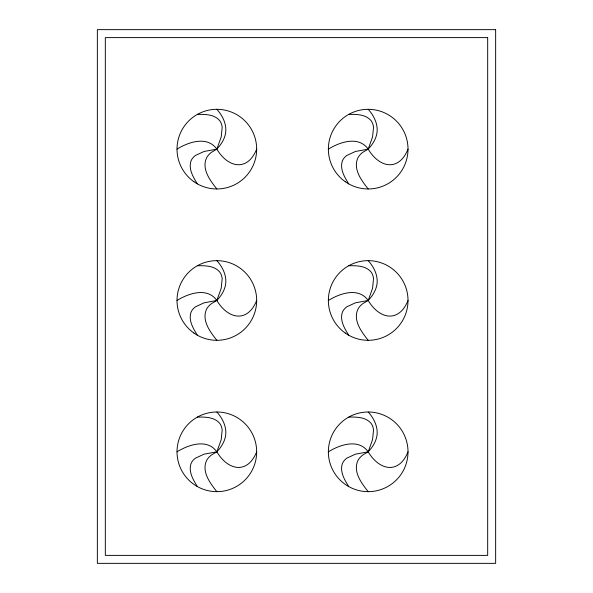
<?xml version="1.0" encoding="UTF-8"?>
<svg xmlns="http://www.w3.org/2000/svg" width="593" height="593" viewBox="0 0 593 593"><rect width="100%" height="100%" fill="white"/><g stroke="black" fill="none" stroke-linecap="round" stroke-linejoin="round"><path stroke-width="0.89" d="M256.673 149.132C247.481 171.955 227.964 167.849 216.845 149.132C207.357 135.567 188.485 141.986 177.018 149.132M256.673 300.481C247.481 323.304 227.964 319.197 216.845 300.481C207.357 286.916 188.485 293.335 177.018 300.481M408.021 149.132C398.83 171.955 379.312 167.849 368.194 149.132C358.706 135.567 339.833 141.986 328.366 149.132M256.673 451.829A39.827 39.827 0 0 1 196.928 486.319A39.827 39.827 0 0 1 196.928 417.339A39.827 39.827 0 0 1 256.673 451.829C247.481 474.645 227.964 470.545 216.845 451.829C207.357 438.264 188.485 444.683 177.018 451.829M408.021 300.481C398.83 323.304 379.312 319.197 368.194 300.481C358.706 286.916 339.833 293.335 328.366 300.481M408.021 451.829A39.827 39.827 0 0 1 348.276 486.319A39.827 39.827 0 0 1 348.276 417.339A39.827 39.827 0 0 1 408.021 451.829C398.83 474.645 379.312 470.545 368.194 451.829C358.706 438.264 339.833 444.683 328.366 451.829M197.365 114.397C204.985 114.249 214.162 114.227 219.588 120.498A88.683 31.444 -38.9 0 1 222.167 127.443L221.211 136.939L216.845 149.132L211.619 152.201A111.343 38.463 16.9 0 0 206.586 157.82C201.368 169.035 210.167 180.539 216.845 188.967M348.714 114.397C356.334 114.249 365.51 114.227 370.936 120.498A88.683 31.444 -38.9 0 1 373.516 127.443L372.56 136.939L368.194 149.132L362.968 152.201A111.343 38.463 16.9 0 0 357.935 157.82C352.716 169.035 361.515 180.539 368.194 188.967M197.365 265.746C204.985 265.597 214.162 265.575 219.588 271.839A88.683 31.444 -38.9 0 1 222.167 278.792L221.211 288.287L216.845 300.481L211.619 303.542A111.343 38.463 16.9 0 0 206.586 309.168C201.368 320.383 210.167 331.887 216.845 340.308M348.714 265.746C356.334 265.597 365.51 265.575 370.936 271.839A88.683 31.444 -38.9 0 1 373.516 278.792L372.56 288.287L368.194 300.481L362.968 303.542A111.343 38.463 16.9 0 0 357.935 309.168C352.716 320.383 361.515 331.887 368.194 340.308M197.365 417.087C204.985 416.946 214.162 416.923 219.588 423.187A88.683 31.444 -38.9 0 1 222.167 430.14L221.211 439.628L216.845 451.829L211.619 454.89A111.343 38.463 16.9 0 0 206.586 460.509C201.368 471.731 210.167 483.236 216.845 491.656M348.714 417.087C356.334 416.946 365.51 416.923 370.936 423.187A88.683 31.444 -38.9 0 1 373.516 430.14L372.56 439.628L368.194 451.829L362.968 454.89A111.343 38.463 16.9 0 0 357.935 460.509C352.716 471.731 361.515 483.236 368.194 491.656M368.194 109.305C374.872 116.591 379.55 127.176 375.932 136.99A159.295 57.128 -2.6 0 1 370.306 146.73L368.194 149.132L355.466 151.467L346.846 155.433A87.282 31.066 21.3 0 0 342.265 161.222C339.752 169.287 344.629 177.255 348.714 183.874M368.194 260.653C374.872 267.94 379.55 278.525 375.932 288.339A159.295 57.128 -2.6 0 1 370.306 298.079L368.194 300.481L355.466 302.815L346.846 306.781A87.282 31.066 21.3 0 0 342.265 312.57C339.752 320.635 344.629 328.604 348.714 335.223M216.845 109.305C223.524 116.591 228.201 127.176 224.584 136.99A159.295 57.128 -2.6 0 1 218.958 146.73L216.845 149.132L204.118 151.467L195.497 155.433A87.282 31.066 21.3 0 0 190.916 161.222C188.404 169.287 193.281 177.255 197.365 183.874M368.194 412.002C374.872 419.288 379.55 429.873 375.932 439.687A159.295 57.128 -2.6 0 1 370.306 449.42L368.194 451.829L355.466 454.156L346.846 458.13A87.282 31.066 21.3 0 0 342.265 463.919C339.752 471.984 344.629 479.952 348.714 486.571M216.845 260.653C223.524 267.94 228.201 278.525 224.584 288.339A159.295 57.128 -2.6 0 1 218.958 298.079L216.845 300.481L204.118 302.815L195.497 306.781A87.282 31.066 21.3 0 0 190.916 312.57C188.404 320.635 193.281 328.604 197.365 335.223M216.845 412.002C223.524 419.288 228.201 429.873 224.584 439.687A159.295 57.128 -2.6 0 1 218.958 449.42L216.845 451.829L204.118 454.156L195.497 458.13A87.282 31.066 21.3 0 0 190.916 463.919C188.404 471.984 193.281 479.952 197.365 486.571M495.644 29.65L97.356 29.65L97.356 563.35L495.644 563.35L495.644 29.65M487.676 37.618L105.324 37.618L105.324 555.382L487.676 555.382L487.676 37.618M345.259 333.044A39.827 39.827 0 0 0 407.858 304.061A39.827 39.827 0 0 0 351.456 264.337A39.827 39.827 0 0 0 345.259 333.044M193.911 333.044A39.827 39.827 0 0 0 256.51 304.061A39.827 39.827 0 0 0 200.108 264.337A39.827 39.827 0 0 0 193.911 333.044M193.911 181.695A39.827 39.827 0 0 0 256.51 152.712A39.827 39.827 0 0 0 200.108 112.996A39.827 39.827 0 0 0 193.911 181.695M345.259 181.695A39.827 39.827 0 0 0 407.858 152.712A39.827 39.827 0 0 0 351.456 112.996A39.827 39.827 0 0 0 345.259 181.695"/></g></svg>
